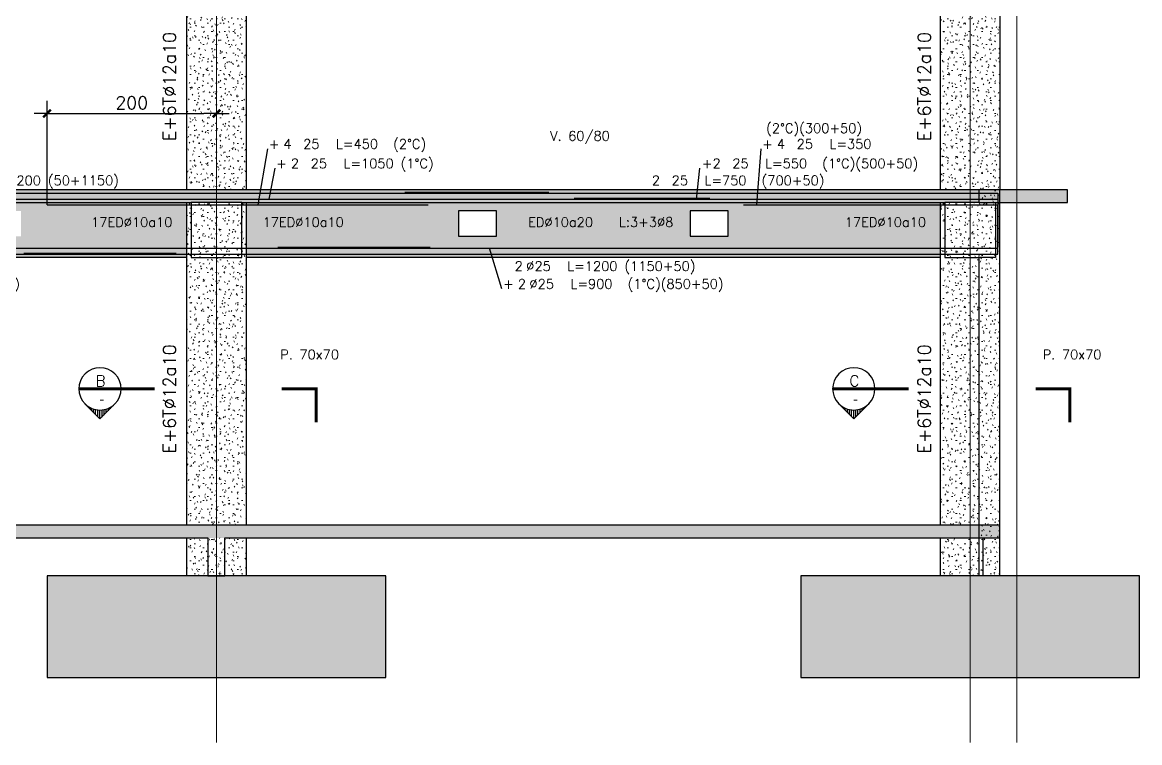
# Model space of a CAD drawing. Extents: x -9282 to 18119, y -11629 to 17404.
# Drawn here: x 2202 to 3522, y 1712 to 2562 of the extents above; entities that cross this region are included whole.
import ezdxf
from ezdxf.enums import TextEntityAlignment as Align

# ---------------------------------------------------------------- set-up
doc = ezdxf.new("R2010")
doc.units = 0
doc.header["$LTSCALE"] = 30
doc.header["$MEASUREMENT"] = 0
doc.linetypes.add('EJEH$0$RLE-PROYECCION', pattern=[0.71438, 0.47625, -0.23813])
doc.layers.get('0').update_dxf_attribs({"linetype": 'CONTINUOUS'})
doc.layers.add('EJEH$0$RLA-ACHURADO', color=30, linetype='EJEH$0$RLE-PROYECCION', lineweight=15, transparency=0.7)
for name, color, linetype, lineweight in [('EJEH$0$RLA-CONTORNO', 30, 'CONTINUOUS', 25), ('EJEH$0$RLA-EJES', 1, 'CONTINUOUS', 9), ('EJEH$0$RLA-TEXTOS-1', 9, 'CONTINUOUS', 9)]:
    doc.layers.add(name, color=color, linetype=linetype, lineweight=lineweight)
for name, color, linetype in [('EJEH$0$RLA-CORTES', 5, 'CONTINUOUS'), ('EJEH$0$RLA-FE', 7, 'CONTINUOUS'), ('EJEH$0$RLA-TEXTOS-FE', 9, 'CONTINUOUS')]:
    doc.layers.add(name, color=color, linetype=linetype)
doc.styles.add('EJEH$0$RomanD', font='romand.shx', dxfattribs={"height": 31.5})
doc.styles.add('EJEH$0$RomanS', font='romans.shx', dxfattribs={"height": 11.25})
doc.styles.add('EJEH$0$Standard', font='txt')
doc.dimstyles.new('EJEH$0$ING50', dxfattribs={"dimscale": 50, "dimtxt": 0.27, "dimasz": 0.3, "dimexe": 0, "dimexo": 0, "dimgap": 0.1, "dimtad": 1, "dimdec": 1, "dimzin": 12, "dimdsep": 46, "dimtxsty": 'EJEH$0$RomanS', "dimblk": 'EJEH$0$TICK1', "dimblk1": 'EJEH$0$TICK1', "dimblk2": 'EJEH$0$TICK1', "dimcen": 0.09, "dimclrd": 2, "dimclre": 1, "dimclrt": 3, "dimadec": 0, "dimazin": 0, "dimtfac": 1, "dimtdec": 0, "dimtix": 1, "dimtmove": 2, "dimatfit": 3, "dimldrblk": 'EJEH$0$TICK1', "dimfxl": 0, "dimfxlon": 1, "dimtolj": 1, "dimtzin": 0, "dimarcsym": 0})
pattern_1 = [(0, (-439.582, -2117.392), (20.32, 5.08), [1.676, -13.564, 1.676, -13.564, -81.28]), (0, (-439.582, -2117.392), (20.32, 5.08), [-30.48, 1.676, -28.804, 1.676, -13.564, -35.56]), (0, (-439.582, -2117.392), (20.32, 5.08), [-76.2, 1.676, -8.484, 1.676, -23.724]), (120, (-431.962, -2114.852), (-14.559409, 15.057636), [1.676, -13.564, 1.676, -13.564, -81.28]), (120, (-431.962, -2114.852), (-14.559409, 15.057636), [-30.48, 1.676, -28.804, 1.676, -13.564, -35.56]), (120, (-431.962, -2114.852), (-14.559409, 15.057636), [-76.2, 1.676, -8.484, 1.676, -23.724]), (240, (-429.422, -2104.692), (-5.760591, -20.137636), [1.676, -13.564, 1.676, -13.564, -81.28]), (240, (-429.422, -2104.692), (-5.760591, -20.137636), [-30.48, 1.676, -28.804, 1.676, -13.564, -35.56]), (240, (-429.422, -2104.692), (-5.760591, -20.137636), [-76.2, 1.676, -8.484, 1.676, -23.724])]

# ---------------------------------------------------------------- blocks, each defined once
blk = doc.blocks.new('*X36')
at = {"color": 0}
for p, q in [((2582.5, 1329.2), (2582.5, 1332.9)), ((2585, 1329.9), (2585, 1335.4)), ((2587.5, 1330.3), (2587.5, 1337.9)), ((2590, 1330.5), (2590, 1340.4)), ((2592.5, 1330.4), (2592.5, 1338.9)), ((2595, 1330.1), (2595, 1336.4)), ((2597.5, 1329.5), (2597.5, 1333.9)), ((2575, 1325.1), (2575, 1325.4)), ((2577.5, 1326.9), (2577.5, 1327.9)), ((2580, 1328.2), (2580, 1330.4)), ((2600, 1328.6), (2600, 1331.4)), ((2602.5, 1327.4), (2602.5, 1328.9)), ((2605, 1325.9), (2605, 1326.4)), ((2607.5, 1323.8), (2607.5, 1323.9))]:
    blk.add_line(p, q, dxfattribs=at)
blk = doc.blocks.new('*U38')
at = {"layer": 'EJEH$0$RLA-CORTES', "color": 2, "linetype": 'Continuous'}
for p, q in [((-112.3, -17.7), (-94.6, -35.4)), ((-94.6, -35.4), (-77, -17.7))]:
    blk.add_line(p, q, dxfattribs=at)
at = {"layer": 'EJEH$0$RLA-CORTES', "color": 2, "linetype": 'Continuous', "const_width": 3.5}
blk.add_lwpolyline([(-119.6, 0), (-30, 0)], dxfattribs=at)
at = {"layer": 'EJEH$0$RLA-CORTES', "color": 2, "const_width": 3.51}
blk.add_lwpolyline([(160.5, -39.5), (160.5, 0), (120, 0)], dxfattribs=at)
at = {"layer": 'EJEH$0$RLA-CORTES', "color": 1, "linetype": 'Continuous'}
blk.add_arc((-94.6, 0), 25, 315, 225, dxfattribs=at)
at = {"layer": 'EJEH$0$RLA-CORTES', "color": 2, "linetype": 'Continuous'}
blk.add_arc((-94.6, 0), 25, 225, 315, dxfattribs=at)
at = {"layer": 'EJEH$0$RLA-CORTES', "color": 2, "linetype": 'Continuous', "xscale": -1, "rotation": 180}
blk.add_blockref('*X36', (-2685.1, 1305.5), dxfattribs=at)
at = {"layer": 'EJEH$0$RLA-CORTES', "color": 3, "linetype": 'Continuous', "style": 'EJEH$0$RomanD', "flags": 12}
blk.add_attdef('CORTE', text='', height=13, dxfattribs=at).set_placement((-93.9, 9.4), align=Align.MIDDLE_CENTER)
at = {"layer": 'EJEH$0$RLA-CORTES', "color": 3, "linetype": 'Continuous', "style": 'EJEH$0$Standard', "flags": 12}
blk.add_attdef('PLANO', text='', height=13, dxfattribs=at).set_placement((-92.5, -18.4), align=Align.CENTER)
at = {"layer": 'EJEH$0$RLA-CORTES', "color": 3, "linetype": 'Continuous', "style": 'EJEH$0$RomanD', "flags": 13}
blk.add_attdef('NUM', text='', height=13, dxfattribs=at).set_placement((-18.7, -47.9), align=Align.MIDDLE)
blk = doc.blocks.new('*U118')
at = {"layer": 'EJEH$0$RLA-FE'}
for p, q in [((0, -50), (0, 0)), ((0, 0), (1068.2, 0)), ((1068.2, 0), (1118.2, 0)), ((1118.2, 0), (1150, 0)), ((1150, 0), (1150, 0))]:
    blk.add_line(p, q, dxfattribs=at)
at = {"layer": 'EJEH$0$RLA-FE', "color": 3, "style": 'EJEH$0$RomanS', "flags": 8}
for tag, p in [('F=', (424.2, 9.3)), ('NUM', (438.6, 9.3))]:
    blk.add_attdef(tag, text='', height=11.2, dxfattribs=at).set_placement(p, align=Align.RIGHT)
at = {"layer": 'EJEH$0$RLA-FE', "color": 3, "style": 'EJEH$0$RomanS'}
for tag, p, flags in [('PHI', (442.5, 9.5), 14), ('DIAM', (452.3, 9.3), 12), ('MINUS', (474.3, 9.3), 13), ('MARK', (487.7, 9.3), 13), ('TEXTO_FE1', (491, 9.3), 8), ('TEXTO_FE2', (558.6, 9.3), 8), ('TIPO', (573.8, -75.8), 13), ('NVECES', (559.9, -94.7), 13), ('NUMFE', (563.9, -114.5), 13), ('CAPA', (572.1, -133.6), 13), ('DESPLAZA', (278.3, -151.6), 13), ('ESPACIO', (284.4, -170), 13), ('CANT', (298.2, -188.8), 13)]:
    blk.add_attdef(tag, p, '', height=11.2, dxfattribs=dict(at, flags=flags))
blk = doc.blocks.new('*U121')
at = {"layer": 'EJEH$0$RLA-FE'}
for p, q in [((0, 0), (0, 0)), ((0, 0), (618.2, 0)), ((618.2, 0), (668.2, 0)), ((668.2, 0), (700, 0)), ((700, 0), (700, -50))]:
    blk.add_line(p, q, dxfattribs=at)
at = {"layer": 'EJEH$0$RLA-FE', "color": 3, "style": 'EJEH$0$RomanS', "flags": 8}
for tag, p in [('F=', (286.8, 9.3)), ('NUM', (301.3, 9.3))]:
    blk.add_attdef(tag, text='', height=11.2, dxfattribs=at).set_placement(p, align=Align.RIGHT)
at = {"layer": 'EJEH$0$RLA-FE', "color": 3, "style": 'EJEH$0$RomanS'}
for tag, p, flags in [('PHI', (305.1, 9.5), 14), ('DIAM', (315, 9.3), 12), ('MINUS', (337, 9.3), 13), ('MARK', (350.4, 9.3), 13), ('TEXTO_FE1', (353.7, 9.3), 8), ('TEXTO_FE2', (421.2, 9.3), 8), ('TIPO', (348.8, -75.8), 13), ('NVECES', (334.9, -94.7), 13), ('NUMFE', (338.9, -114.5), 13), ('CAPA', (347.1, -133.6), 13), ('DESPLAZA', (278.3, -151.6), 13), ('ESPACIO', (284.4, -170), 13), ('CANT', (298.2, -188.8), 13)]:
    blk.add_attdef(tag, p, '', height=11.2, dxfattribs=dict(at, flags=flags))
blk = doc.blocks.new('*U74')
at = {"layer": 'EJEH$0$RLA-FE', "color": 6}
blk.add_line((0, 1), (170, 1), dxfattribs=at)
at = {"layer": 'EJEH$0$RLA-FE', "color": 3, "style": 'EJEH$0$RomanS', "flags": 8}
for tag, p in [('(', (70.7, 9.1)), ('EMP', (89.7, 9.1)), (')', (109, 9.1))]:
    blk.add_attdef(tag, text='', height=11.2, dxfattribs=at).set_placement(p, align=Align.CENTER)
blk = doc.blocks.new('*U53')
at = {"layer": 'EJEH$0$RLA-FE'}
for p, q in [((0, 40), (0, 0)), ((0, 0), (628.2, 0)), ((628.2, 0), (678.2, 0)), ((678.2, 0), (710, 0)), ((710, 0), (710, 0))]:
    blk.add_line(p, q, dxfattribs=at)
at = {"layer": 'EJEH$0$RLA-FE', "color": 3, "style": 'EJEH$0$RomanS', "flags": 8}
for tag, p in [('F=', (263.4, -19.9)), ('NUM', (277.8, -19.9))]:
    blk.add_attdef(tag, text='', height=11.2, dxfattribs=at).set_placement(p, align=Align.RIGHT)
at = {"layer": 'EJEH$0$RLA-FE', "color": 3, "style": 'EJEH$0$RomanS'}
for tag, p, flags in [('PHI', (281.7, -19.7), 12), ('DIAM', (291.6, -19.9), 12), ('MINUS', (313.6, -19.9), 13), ('MARK', (327, -19.9), 13), ('TEXTO_FE1', (330.3, -19.9), 8), ('TEXTO_FE2', (397.8, -19.9), 8), ('TIPO', (353.8, -57.9), 13), ('NVECES', (339.9, -76.9), 13), ('NUMFE', (343.9, -96.6), 13), ('CAPA', (352.1, -115.7), 13), ('DESPLAZA', (277.2, -134.2), 13), ('ESPACIO', (283.2, -152.5), 13), ('CANT', (297.1, -171.3), 13)]:
    blk.add_attdef(tag, p, '', height=11.2, dxfattribs=dict(at, flags=flags))
blk = doc.blocks.new('*U115')
at = {"layer": 'EJEH$0$RLA-FE'}
for p, q in [((0, 40), (0, 0)), ((0, 0), (928.2, 0)), ((928.2, 0), (978.2, 0)), ((978.2, 0), (1010, 0)), ((1010, 0), (1010, 0))]:
    blk.add_line(p, q, dxfattribs=at)
at = {"layer": 'EJEH$0$RLA-FE', "color": 3, "style": 'EJEH$0$RomanS', "flags": 8}
for tag, p in [('F=', (268.3, -47.9)), ('NUM', (282.7, -47.9))]:
    blk.add_attdef(tag, text='', height=11.2, dxfattribs=at).set_placement(p, align=Align.RIGHT)
at = {"layer": 'EJEH$0$RLA-FE', "color": 3, "style": 'EJEH$0$RomanS'}
for tag, p, flags in [('PHI', (286.6, -47.7), 12), ('DIAM', (296.4, -47.9), 12), ('MINUS', (318.4, -47.9), 13), ('MARK', (331.8, -47.9), 13), ('TEXTO_FE1', (335.1, -47.9), 8), ('TEXTO_FE2', (402.7, -47.9), 8), ('TIPO', (503.8, -57.9), 13), ('NVECES', (489.9, -76.9), 13), ('NUMFE', (493.9, -96.6), 13), ('CAPA', (502.1, -115.7), 13), ('DESPLAZA', (277.2, -134.2), 13), ('ESPACIO', (283.2, -152.5), 13), ('CANT', (297.1, -171.3), 13)]:
    blk.add_attdef(tag, p, '', height=11.2, dxfattribs=dict(at, flags=flags))
blk = doc.blocks.new('*U117')
at = {"layer": 'EJEH$0$RLA-FE'}
for p, q in [((850, 0), (850, 50)), ((0, 0), (0, 0)), ((0, 0), (768.2, 0)), ((768.2, 0), (818.2, 0)), ((818.2, 0), (850, 0))]:
    blk.add_line(p, q, dxfattribs=at)
at = {"layer": 'EJEH$0$RLA-FE', "color": 3, "style": 'EJEH$0$RomanS', "flags": 8}
for tag, p in [('F=', (278.6, -47.9)), ('NUM', (293.1, -47.9))]:
    blk.add_attdef(tag, text='', height=11.2, dxfattribs=at).set_placement(p, align=Align.RIGHT)
at = {"layer": 'EJEH$0$RLA-FE', "color": 3, "style": 'EJEH$0$RomanS'}
for tag, p, flags in [('PHI', (297, -47.7), 12), ('DIAM', (306.8, -47.9), 12), ('MINUS', (328.8, -47.9), 13), ('MARK', (342.2, -47.9), 13), ('TEXTO_FE1', (345.5, -47.9), 8), ('TEXTO_FE2', (413, -47.9), 8), ('TIPO', (423.8, -57.9), 13), ('NVECES', (409.9, -76.9), 13), ('NUMFE', (413.9, -96.6), 13), ('CAPA', (422.1, -115.7), 13), ('DESPLAZA', (277.2, -134.2), 13), ('ESPACIO', (283.2, -152.5), 13), ('CANT', (297.1, -171.3), 13)]:
    blk.add_attdef(tag, p, '', height=11.2, dxfattribs=dict(at, flags=flags))
blk = doc.blocks.new('*U75')
at = {"layer": 'EJEH$0$RLA-FE', "color": 6}
blk.add_line((0, 1), (180, 1), dxfattribs=at)
at = {"layer": 'EJEH$0$RLA-FE', "color": 3, "style": 'EJEH$0$RomanS', "flags": 8}
for tag, p in [('(', (75.7, 9.1)), ('EMP', (94.7, 9.1)), (')', (114, 9.1))]:
    blk.add_attdef(tag, text='', height=11.2, dxfattribs=at).set_placement(p, align=Align.CENTER)
blk = doc.blocks.new('*U116')
at = {"layer": 'EJEH$0$RLA-FE'}
for p, q in [((1150, 0), (1150, 50)), ((0, 0), (0, 0)), ((0, 0), (1068.2, 0)), ((1068.2, 0), (1118.2, 0)), ((1118.2, 0), (1150, 0))]:
    blk.add_line(p, q, dxfattribs=at)
at = {"layer": 'EJEH$0$RLA-FE', "color": 3, "style": 'EJEH$0$RomanS', "flags": 8}
for tag, p in [('F=', (574.9, -19.9)), ('NUM', (589.3, -19.9))]:
    blk.add_attdef(tag, text='', height=11.2, dxfattribs=at).set_placement(p, align=Align.RIGHT)
at = {"layer": 'EJEH$0$RLA-FE', "color": 3, "style": 'EJEH$0$RomanS'}
for tag, p, flags in [('PHI', (593.2, -19.7), 12), ('DIAM', (603, -19.9), 12), ('MINUS', (625.1, -19.9), 13), ('MARK', (638.5, -19.9), 13), ('TEXTO_FE1', (641.8, -19.9), 8), ('TEXTO_FE2', (709.3, -19.9), 8), ('TIPO', (573.8, -57.9), 13), ('NVECES', (559.9, -76.9), 13), ('NUMFE', (563.9, -96.6), 13), ('CAPA', (572.1, -115.7), 13), ('DESPLAZA', (277.2, -134.2), 13), ('ESPACIO', (283.2, -152.5), 13), ('CANT', (297.1, -171.3), 13)]:
    blk.add_attdef(tag, p, '', height=11.2, dxfattribs=dict(at, flags=flags))
blk = doc.blocks.new('*U119')
at = {"layer": 'EJEH$0$RLA-FE'}
for p, q in [((0, 0), (0, 0)), ((0, 0), (968.2, 0)), ((968.2, 0), (1018.2, 0)), ((1018.2, 0), (1050, 0)), ((1050, 0), (1050, 0))]:
    blk.add_line(p, q, dxfattribs=at)
at = {"layer": 'EJEH$0$RLA-FE', "color": 3, "style": 'EJEH$0$RomanS', "flags": 8}
for tag, p in [('F=', (550.6, 36.3)), ('NUM', (565, 36.3))]:
    blk.add_attdef(tag, text='', height=11.2, dxfattribs=at).set_placement(p, align=Align.RIGHT)
at = {"layer": 'EJEH$0$RLA-FE', "color": 3, "style": 'EJEH$0$RomanS'}
for tag, p, flags in [('PHI', (568.9, 36.5), 14), ('DIAM', (578.8, 36.3), 12), ('MINUS', (600.8, 36.3), 13), ('MARK', (614.2, 36.3), 13), ('TEXTO_FE1', (617.5, 36.3), 8), ('TEXTO_FE2', (685, 36.3), 8), ('TIPO', (523.8, -75.8), 13), ('NVECES', (509.9, -94.7), 13), ('NUMFE', (513.9, -114.5), 13), ('CAPA', (522.1, -133.6), 13), ('DESPLAZA', (278.3, -151.6), 13), ('ESPACIO', (284.4, -170), 13), ('CANT', (298.2, -188.8), 13)]:
    blk.add_attdef(tag, p, '', height=11.2, dxfattribs=dict(at, flags=flags))
blk = doc.blocks.new('*U54')
at = {"layer": 'EJEH$0$RLA-FE'}
for p, q in [((0, 0), (0, 0)), ((0, 0), (418.2, 0)), ((418.2, 0), (468.2, 0)), ((468.2, 0), (500, 0)), ((500, 0), (500, -50))]:
    blk.add_line(p, q, dxfattribs=at)
at = {"layer": 'EJEH$0$RLA-FE', "color": 3, "style": 'EJEH$0$RomanS', "flags": 8}
for tag, p in [('F=', (158.4, 36.3)), ('NUM', (172.8, 36.3))]:
    blk.add_attdef(tag, text='', height=11.2, dxfattribs=at).set_placement(p, align=Align.RIGHT)
at = {"layer": 'EJEH$0$RLA-FE', "color": 3, "style": 'EJEH$0$RomanS'}
for tag, p, flags in [('PHI', (176.7, 36.5), 14), ('DIAM', (186.6, 36.3), 12), ('MINUS', (208.6, 36.3), 13), ('MARK', (222, 36.3), 13), ('TEXTO_FE1', (225.3, 36.3), 8), ('TEXTO_FE2', (292.8, 36.3), 8), ('TIPO', (248.8, -75.8), 13), ('NVECES', (234.9, -94.7), 13), ('NUMFE', (238.9, -114.5), 13), ('CAPA', (247.1, -133.6), 13), ('DESPLAZA', (278.3, -151.6), 13), ('ESPACIO', (284.4, -170), 13), ('CANT', (298.2, -188.8), 13)]:
    blk.add_attdef(tag, p, '', height=11.2, dxfattribs=dict(at, flags=flags))
blk = doc.blocks.new('*U76')
at = {"layer": 'EJEH$0$RLA-FE', "color": 6}
blk.add_line((0, 1), (160, 1), dxfattribs=at)
at = {"layer": 'EJEH$0$RLA-FE', "color": 3, "style": 'EJEH$0$RomanS', "flags": 8}
for tag, p in [('(', (65.7, 9.1)), ('EMP', (84.7, 9.1)), (')', (104, 9.1))]:
    blk.add_attdef(tag, text='', height=11.2, dxfattribs=at).set_placement(p, align=Align.CENTER)
blk = doc.blocks.new('*U120')
at = {"layer": 'EJEH$0$RLA-FE'}
for p, q in [((0, 0), (0, 0)), ((0, 0), (368.2, 0)), ((368.2, 0), (418.2, 0)), ((418.2, 0), (450, 0)), ((450, 0), (450, 0))]:
    blk.add_line(p, q, dxfattribs=at)
at = {"layer": 'EJEH$0$RLA-FE', "color": 3, "style": 'EJEH$0$RomanS', "flags": 8}
for tag, p in [('F=', (274.3, 66.3)), ('NUM', (288.7, 66.3))]:
    blk.add_attdef(tag, text='', height=11.2, dxfattribs=at).set_placement(p, align=Align.RIGHT)
at = {"layer": 'EJEH$0$RLA-FE', "color": 3, "style": 'EJEH$0$RomanS'}
for tag, p, flags in [('PHI', (292.6, 66.5), 14), ('DIAM', (302.5, 66.3), 12), ('MINUS', (324.5, 66.3), 13), ('MARK', (337.9, 66.3), 13), ('TEXTO_FE1', (341.2, 66.3), 8), ('TEXTO_FE2', (408.7, 66.3), 8), ('TIPO', (223.8, -75.8), 13), ('NVECES', (209.9, -94.7), 13), ('NUMFE', (213.9, -114.5), 13), ('CAPA', (222.1, -133.6), 13), ('DESPLAZA', (278.3, -151.6), 13), ('ESPACIO', (284.4, -170), 13), ('CANT', (298.2, -188.8), 13)]:
    blk.add_attdef(tag, p, '', height=11.2, dxfattribs=dict(at, flags=flags))
blk = doc.blocks.new('EJEH$0$TICK1')
at = {"color": 2}
for points in [[(0, 0), (-1, 0)], [(0, 0), (1, 0)]]:
    blk.add_lwpolyline(points, dxfattribs=at)
at = {"color": 2, "const_width": 0.2}
blk.add_lwpolyline([(-0.3, -0.3), (0.3, 0.3)], dxfattribs=at)
blk = doc.blocks.new('*D104')
at = {"layer": 'EJEH$0$RLA-FE', "color": 2, "lineweight": -2, "transparency": 16777216}
blk.add_line((-664.8, 85), (-494.8, 85), dxfattribs=at)
at = {"layer": 'EJEH$0$RLA-FE', "color": 2, "lineweight": -2, "transparency": 16777216, "xscale": 15, "yscale": 15, "zscale": 15, "rotation": 180}
blk.add_blockref('EJEH$0$TICK1', (-679.8, 85), dxfattribs=at)
at = {"layer": 'EJEH$0$RLA-FE', "color": 2, "lineweight": -2, "transparency": 16777216, "xscale": 15, "yscale": 15, "zscale": 15}
blk.add_blockref('EJEH$0$TICK1', (-479.8, 85), dxfattribs=at)
at = {"layer": 'EJEH$0$RLA-FE', "color": 3, "transparency": 16777216, "insert": (-579.8, 97.6), "char_height": 15, "attachment_point": 5, "style": 'EJEH$0$RomanS'}
blk.add_mtext('\\A1;200', dxfattribs=at)
blk = doc.blocks.new('*U122')
at = {"layer": 'EJEH$0$RLA-FE'}
for p, q in [((0, 0), (0, 0)), ((0, 0), (218.2, 0)), ((218.2, 0), (268.2, 0)), ((268.2, 0), (300, 0)), ((300, 0), (300, -50))]:
    blk.add_line(p, q, dxfattribs=at)
at = {"layer": 'EJEH$0$RLA-FE', "color": 3, "style": 'EJEH$0$RomanS'}
for tag, p, flags in [('TEXTO_FE2', (26.6, 84.9), 8), ('PHI', (52.7, 66.5), 14), ('DIAM', (62.6, 66.3), 12), ('MINUS', (84.6, 66.3), 13), ('MARK', (98, 66.3), 13), ('TEXTO_FE1', (101.3, 66.3), 8), ('TIPO', (148.8, -75.8), 13), ('NVECES', (134.9, -94.7), 13), ('NUMFE', (138.9, -114.5), 13), ('CAPA', (147.1, -133.6), 13), ('DESPLAZA', (328.3, -151.6), 13), ('ESPACIO', (334.4, -170), 13), ('CANT', (348.2, -188.8), 13)]:
    blk.add_attdef(tag, p, '', height=11.2, dxfattribs=dict(at, flags=flags))
at = {"layer": 'EJEH$0$RLA-FE', "color": 3, "style": 'EJEH$0$RomanS', "flags": 8}
for tag, p in [('F=', (34.4, 66.3)), ('NUM', (48.8, 66.3))]:
    blk.add_attdef(tag, text='', height=11.2, dxfattribs=at).set_placement(p, align=Align.RIGHT)
blk = doc.blocks.new('EJEH')
at = {"layer": 'EJEH$0$RLA-ACHURADO'}
h = blk.add_hatch(dxfattribs=at)
h.set_pattern_fill('SAND - DENSE', color=256, style=0, pattern_type=2)
h.set_pattern_definition(pattern_1)
h.paths.add_polyline_path([(-509.82, -5), (-444.82, -5), (-444.82, 376), (-449.82, 375.99), (-449.82, 311), (-509.82, 311), (-509.82, 376), (-514.82, 376), (-514.82, -5)], flags=0)
h = blk.add_hatch(dxfattribs=at)
h.set_pattern_fill('SAND - DENSE', color=256, style=0, pattern_type=2)
h.set_pattern_definition(pattern_1)
h.paths.add_polyline_path([(440.2, -5), (445.18, -5), (445.18, 376), (440.2, 376), (440.2, 311), (380.2, 311), (380.2, 376), (375.18, 376), (375.18, -5), (420.18, -5)], flags=0)
h = blk.add_hatch(dxfattribs=at)
h.set_pattern_fill('SAND - DENSE', color=256, style=0, pattern_type=2)
h.set_pattern_definition(pattern_1)
h.paths.add_polyline_path([(-439.6, -20), (525.18, -20), (525.18, -5), (-1239.82, -5), (-1239.82, -20), (-1099.83, -20)], flags=0)
h = blk.add_hatch(dxfattribs=at)
h.set_pattern_fill('SAND - DENSE', color=256, style=0, pattern_type=2)
h.set_pattern_definition(pattern_1)
h.paths.add_polyline_path([(445.18, -461), (445.18, -5), (420.18, -5), (420.18, -461)], flags=0)
h = blk.add_hatch(dxfattribs=at)
h.set_pattern_fill('SAND - DENSE', color=256, style=0, pattern_type=2)
h.set_pattern_definition([(0, (-439.582, -3305.392), (20.32, 5.08), [1.676, -13.564, 1.676, -13.564, -81.28]), (0, (-439.582, -3305.392), (20.32, 5.08), [-30.48, 1.676, -28.804, 1.676, -13.564, -35.56]), (0, (-439.582, -3305.392), (20.32, 5.08), [-76.2, 1.676, -8.484, 1.676, -23.724]), (120, (-431.962, -3302.852), (-14.559409, 15.057636), [1.676, -13.564, 1.676, -13.564, -81.28]), (120, (-431.962, -3302.852), (-14.559409, 15.057636), [-30.48, 1.676, -28.804, 1.676, -13.564, -35.56]), (120, (-431.962, -3302.852), (-14.559409, 15.057636), [-76.2, 1.676, -8.484, 1.676, -23.724]), (240, (-429.422, -3292.692), (-5.760591, -20.137636), [1.676, -13.564, 1.676, -13.564, -81.28]), (240, (-429.422, -3292.692), (-5.760591, -20.137636), [-30.48, 1.676, -28.804, 1.676, -13.564, -35.56]), (240, (-429.422, -3292.692), (-5.760591, -20.137636), [-76.2, 1.676, -8.484, 1.676, -23.724])])
h.paths.add_polyline_path([(-973.98, -60), (-973.98, -30), (-928.98, -30), (-928.98, -60)])
h.paths.add_polyline_path([(-514.82, -85), (-1169.82, -85), (-1169.82, -20), (-514.82, -20)])
h.paths.add_polyline_path([(-755.64, -60), (-755.64, -30), (-710.64, -30), (-710.64, -60)])
h = blk.add_hatch(dxfattribs=at)
h.set_pattern_fill('SAND - DENSE', color=256, style=0, pattern_type=2)
h.set_pattern_definition(pattern_1)
h.paths.add_polyline_path([(-449.82, -401), (-444.82, -401), (-444.82, -20), (-449.82, -20), (-449.82, -85), (-509.82, -85), (-509.82, -20), (-514.82, -20), (-514.82, -401), (-509.82, -401)], flags=0)
h = blk.add_hatch(dxfattribs=at)
h.set_pattern_fill('SAND - DENSE', color=256, style=0, pattern_type=2)
h.set_pattern_definition(pattern_1)
h.paths.add_polyline_path([(-449.82, -85), (-449.82, -20), (-509.82, -20), (-509.82, -85)], flags=0)
h = blk.add_hatch(dxfattribs=at)
h.set_pattern_fill('SAND - DENSE', color=256, style=0, pattern_type=2)
h.set_pattern_definition([(0, (285.418, -3305.392), (20.32, 5.08), [1.676, -13.564, 1.676, -13.564, -81.28]), (0, (285.418, -3305.392), (20.32, 5.08), [-30.48, 1.676, -28.804, 1.676, -13.564, -35.56]), (0, (285.418, -3305.392), (20.32, 5.08), [-76.2, 1.676, -8.484, 1.676, -23.724]), (120, (293.038, -3302.852), (-14.559409, 15.057636), [1.676, -13.564, 1.676, -13.564, -81.28]), (120, (293.038, -3302.852), (-14.559409, 15.057636), [-30.48, 1.676, -28.804, 1.676, -13.564, -35.56]), (120, (293.038, -3302.852), (-14.559409, 15.057636), [-76.2, 1.676, -8.484, 1.676, -23.724]), (240, (295.578, -3292.692), (-5.760591, -20.137636), [1.676, -13.564, 1.676, -13.564, -81.28]), (240, (295.578, -3292.692), (-5.760591, -20.137636), [-30.48, 1.676, -28.804, 1.676, -13.564, -35.56]), (240, (295.578, -3292.692), (-5.760591, -20.137636), [-76.2, 1.676, -8.484, 1.676, -23.724])])
h.paths.add_polyline_path([(-148.97, -30), (-148.97, -60), (-193.97, -60), (-193.97, -30)])
h.paths.add_polyline_path([(375.18, -85), (-444.82, -85), (-444.82, -20), (375.18, -20)])
h.paths.add_polyline_path([(79.37, -30), (124.37, -30), (124.37, -60), (79.37, -60)])
h = blk.add_hatch(dxfattribs=at)
h.set_pattern_fill('SAND - DENSE', color=256, style=0, pattern_type=2)
h.set_pattern_definition(pattern_1)
h.paths.add_polyline_path([(380.2, -401), (420.18, -401), (420.18, -85), (380.2, -85), (380.2, -20), (375.18, -20), (375.18, -401)], flags=0)
h = blk.add_hatch(dxfattribs=at)
h.set_pattern_fill('SAND - DENSE', color=256, style=0, pattern_type=2)
h.set_pattern_definition(pattern_1)
h.paths.add_polyline_path([(380.2, -85), (420.18, -85), (420.18, -20), (380.2, -20)], flags=0)
h = blk.add_hatch(dxfattribs=at)
h.set_pattern_fill('SAND - DENSE', color=256, style=0, pattern_type=2)
h.set_pattern_definition(pattern_1)
h.paths.add_polyline_path([(-439.6, -416), (445.18, -416), (445.18, -401), (-1337.55, -401), (-1337.55, -416), (-1099.83, -416)])
h = blk.add_hatch(dxfattribs=at)
h.set_pattern_fill('SAND - DENSE', color=256, style=0, pattern_type=2)
h.set_pattern_definition(pattern_1)
h.paths.add_polyline_path([(-469.8, -461), (-444.82, -461), (-444.82, -416), (-469.8, -416), (-469.8, -448.37)], flags=0)
h.paths.add_polyline_path([(-514.82, -461), (-489.8, -461), (-489.8, -416), (-514.82, -416), (-514.82, -432.57)], flags=0)
h = blk.add_hatch(dxfattribs=at)
h.set_pattern_fill('SAND - DENSE', color=256, style=0, pattern_type=2)
h.set_pattern_definition(pattern_1)
h.paths.add_polyline_path([(-469.8, -461), (-469.8, -416), (-489.8, -416), (-489.8, -461)], flags=0)
h = blk.add_hatch(dxfattribs=at)
h.set_pattern_fill('SAND - DENSE', color=256, style=0, pattern_type=2)
h.set_pattern_definition(pattern_1)
h.paths.add_polyline_path([(375.18, -461), (420.18, -461), (420.18, -416), (375.18, -416)], flags=0)
h = blk.add_hatch(dxfattribs=at)
h.set_pattern_fill('SAND - DENSE', color=256, style=0, pattern_type=2)
h.set_pattern_definition(pattern_1)
h.paths.add_polyline_path([(-1404.8, -581), (-1004.8, -581), (-1004.8, -461), (-1404.8, -461)], flags=0)
h.paths.add_polyline_path([(-279.8, -581), (-279.8, -461), (-679.8, -461), (-679.8, -581), (-439.6, -581)], flags=0)
h.paths.add_polyline_path([(610.2, -581), (610.2, -461), (210.2, -461), (210.2, -581)], flags=0)
at = {"layer": 'EJEH$0$RLA-CONTORNO'}
for p, q in [((-514.82, -5), (-514.82, 376)), ((-444.82, 376), (-444.82, -5)), ((375.18, -5), (375.18, 376)), ((445.18, 376), (445.18, -5)), ((525.18, -5), (-1239.82, -5)), ((420.18, -5), (420.18, -20)), ((445.18, -461), (445.18, -5)), ((525.18, -20), (525.18, -5)), ((-1174.8, -20), (-509.82, -20)), ((-514.82, -401), (-514.82, -20)), ((-509.82, -20), (-509.82, -85)), ((-449.82, -20), (-509.81, -20)), ((-449.82, -20), (380.2, -20)), ((-449.82, -85), (-449.82, -20)), ((-444.82, -20), (-444.82, -401)), ((375.18, -401), (375.18, -20)), ((380.2, -20), (380.2, -85)), ((420.18, -20), (380.21, -20)), ((420.18, -20), (525.18, -20)), ((440.2, -20), (440.2, -85)), ((-514.82, -85), (-1169.82, -85)), ((-509.82, -85), (-449.82, -85)), ((-509.82, -85), (-509.82, -85)), ((375.18, -85), (-444.82, -85)), ((380.2, -85), (420.18, -85)), ((420.18, -85), (420.18, -461)), ((440.2, -85), (420.19, -85)), ((445.18, -401), (-1337.81, -401)), ((-1219.82, -416), (-489.8, -416)), ((-514.82, -461), (-514.82, -416)), ((-489.8, -416), (-489.8, -461)), ((-469.8, -416), (445.18, -416)), ((-469.8, -461), (-469.8, -416)), ((-444.82, -416), (-444.82, -461)), ((375.18, -461), (375.18, -416)), ((425.18, -416), (425.18, -461)), ((-489.8, -461), (-679.8, -461)), ((-679.8, -461), (-679.8, -581)), ((-469.8, -461), (-489.8, -461)), ((-489.8, -461), (-469.8, -461)), ((-279.8, -461), (-469.8, -461)), ((-279.8, -581), (-279.8, -461)), ((610.2, -461), (210.2, -461)), ((210.2, -461), (210.2, -581)), ((610.2, -581), (610.2, -461)), ((-679.8, -581), (-279.8, -581)), ((210.2, -581), (610.2, -581))]:
    blk.add_line(p, q, dxfattribs=at)
for points in [[(-193.97, -60), (-148.97, -60), (-148.97, -30), (-193.97, -30)], [(79.37, -60), (124.37, -60), (124.37, -30), (79.37, -30)]]:
    blk.add_lwpolyline(points, close=True, dxfattribs=at)
at = {"layer": 'EJEH$0$RLA-EJES'}
for p, q in [((-479.82, -657.75), (-479.82, 1463)), ((410.2, -657.75), (410.2, 1463)), ((465.2, -657.75), (465.2, 1463))]:
    blk.add_line(p, q, dxfattribs=at)
at = {"layer": 'EJEH$0$RLA-FE', "color": 1}
blk.add_line((-679.83, -23), (-679.83, 100), dxfattribs=at)
at = {"layer": 'EJEH$0$RLA-FE', "color": 2}
for p, q in [((-419.54, 43.32), (-430.98, -23)), ((163.09, 43.32), (158, -23)), ((-410.73, 20.32), (-417.9, -16)), ((90.67, 20.32), (86.77, -16)), ((-142.7, -121.89), (-157.35, -74))]:
    blk.add_line(p, q, dxfattribs=at)
at = {"layer": 'EJEH$0$RLA-CORTES'}
ref = blk.add_blockref('*U38', (-522.68, -240.13), dxfattribs=at)
ref.add_attrib('CORTE', 'B', dxfattribs={"color": 3, "linetype": 'Continuous', "height": 13, "style": 'EJEH$0$RomanD'}).set_placement((-616.62, -230.71), align=Align.MIDDLE_CENTER)
ref.add_attrib('PLANO', '-', dxfattribs={"color": 3, "linetype": 'Continuous', "height": 13, "style": 'EJEH$0$Standard'}).set_placement((-615.15, -258.49), align=Align.CENTER)
ref = blk.add_blockref('*U38', (367.32, -240.13), dxfattribs=at)
ref.add_attrib('CORTE', 'C', dxfattribs={"color": 3, "linetype": 'Continuous', "height": 13, "style": 'EJEH$0$RomanD'}).set_placement((273.38, -230.71), align=Align.MIDDLE_CENTER)
ref.add_attrib('PLANO', '-', dxfattribs={"color": 3, "linetype": 'Continuous', "height": 13, "style": 'EJEH$0$Standard'}).set_placement((274.85, -258.49), align=Align.CENTER)
at = {"layer": 'EJEH$0$RLA-FE'}
ref = blk.add_blockref('*U122', (142.67, -23), dxfattribs=at)
ref.add_attrib('DIAM', '25', (205.27, 43.32), dxfattribs={"color": 3, "height": 11.25, "style": 'EJEH$0$RomanS'})
ref.add_attrib('NUM', '4', dxfattribs={"color": 3, "height": 11.25, "style": 'EJEH$0$RomanS'}).set_placement((191.51, 43.32), align=Align.RIGHT)
ref.add_attrib('TEXTO_FE1', 'L=350', (243.98, 43.32), dxfattribs={"color": 3, "height": 11.25, "style": 'EJEH$0$RomanS'})
ref.add_attrib('TEXTO_FE2', '(2°C)(300+50)', (169.22, 61.92), dxfattribs={"color": 3, "height": 11.25, "style": 'EJEH$0$RomanS'})
ref.add_attrib('F=', '+', dxfattribs={"color": 3, "height": 11.25, "style": 'EJEH$0$RomanS'}).set_placement((177.11, 43.32), align=Align.RIGHT)
ref = blk.add_blockref('*U120', (-679.83, -23), dxfattribs=at)
ref.add_attrib('DIAM', '25', (-377.37, 43.32), dxfattribs={"color": 3, "height": 11.25, "style": 'EJEH$0$RomanS'})
ref.add_attrib('NUM', '4', dxfattribs={"color": 3, "height": 11.25, "style": 'EJEH$0$RomanS'}).set_placement((-391.12, 43.32), align=Align.RIGHT)
ref.add_attrib('TEXTO_FE1', 'L=450', (-338.65, 43.32), dxfattribs={"color": 3, "height": 11.25, "style": 'EJEH$0$RomanS'})
ref.add_attrib('TEXTO_FE2', '(2°C)', (-271.13, 43.34), dxfattribs={"color": 3, "height": 11.25, "style": 'EJEH$0$RomanS'})
ref.add_attrib('F=', '+', dxfattribs={"color": 3, "height": 11.25, "style": 'EJEH$0$RomanS'}).set_placement((-405.53, 43.32), align=Align.RIGHT)
ref = blk.add_blockref('*U119', (-947.33, -16), dxfattribs=at)
ref.add_attrib('DIAM', '25', (-368.55, 20.32), dxfattribs={"color": 3, "height": 11.25, "style": 'EJEH$0$RomanS'})
ref.add_attrib('NUM', '2', dxfattribs={"color": 3, "height": 11.25, "style": 'EJEH$0$RomanS'}).set_placement((-382.3, 20.32), align=Align.RIGHT)
ref.add_attrib('TEXTO_FE1', 'L=1050', (-329.84, 20.32), dxfattribs={"color": 3, "height": 11.25, "style": 'EJEH$0$RomanS'})
ref.add_attrib('TEXTO_FE2', '(1°C)', (-262.32, 20.34), dxfattribs={"color": 3, "height": 11.25, "style": 'EJEH$0$RomanS'})
ref.add_attrib('F=', '+', dxfattribs={"color": 3, "height": 11.25, "style": 'EJEH$0$RomanS'}).set_placement((-396.71, 20.32), align=Align.RIGHT)
ref = blk.add_blockref('*U54', (-57.33, -16), dxfattribs=at)
ref.add_attrib('DIAM', '25', (129.27, 20.32), dxfattribs={"color": 3, "height": 11.25, "style": 'EJEH$0$RomanS'})
ref.add_attrib('NUM', '+2', dxfattribs={"color": 3, "height": 11.25, "style": 'EJEH$0$RomanS'}).set_placement((115.52, 20.32), align=Align.RIGHT)
ref.add_attrib('TEXTO_FE1', 'L=550', (167.98, 20.32), dxfattribs={"color": 3, "height": 11.25, "style": 'EJEH$0$RomanS'})
ref.add_attrib('TEXTO_FE2', '(1°C)(500+50)', (235.5, 20.34), dxfattribs={"color": 3, "height": 11.25, "style": 'EJEH$0$RomanS'})
ref = blk.add_blockref('*U118', (-1237.33, -9), dxfattribs=at)
ref.add_attrib('DIAM', '25', (-785.02, 0.32), dxfattribs={"color": 3, "height": 11.25, "style": 'EJEH$0$RomanS'})
ref.add_attrib('NUM', '2', dxfattribs={"color": 3, "height": 11.25, "style": 'EJEH$0$RomanS'}).set_placement((-798.77, 0.32), align=Align.RIGHT)
ref.add_attrib('TEXTO_FE1', 'L=1200', (-746.3, 0.32), dxfattribs={"color": 3, "height": 11.25, "style": 'EJEH$0$RomanS'})
ref.add_attrib('TEXTO_FE2', '(50+1150)', (-678.78, 0.34), dxfattribs={"color": 3, "height": 11.25, "style": 'EJEH$0$RomanS'})
ref = blk.add_blockref('*U121', (-257.33, -9), dxfattribs=at)
ref.add_attrib('DIAM', '25', (57.67, 0.32), dxfattribs={"color": 3, "height": 11.25, "style": 'EJEH$0$RomanS'})
ref.add_attrib('NUM', '2', dxfattribs={"color": 3, "height": 11.25, "style": 'EJEH$0$RomanS'}).set_placement((43.92, 0.32), align=Align.RIGHT)
ref.add_attrib('TEXTO_FE1', 'L=750', (96.38, 0.32), dxfattribs={"color": 3, "height": 11.25, "style": 'EJEH$0$RomanS'})
ref.add_attrib('TEXTO_FE2', '(700+50)', (163.9, 0.34), dxfattribs={"color": 3, "height": 11.25, "style": 'EJEH$0$RomanS'})
for name, p in [('*U74', (-257.33, -9)), ('*U76', (-57.33, -16)), ('*U75', (-407.33, -74)), ('*U75', (-707.33, -81))]:
    blk.add_blockref(name, p, dxfattribs=at)
ref = blk.add_blockref('*U117', (-407.33, -74), dxfattribs=at)
ref.add_attrib('DIAM', '25', (-100.52, -121.89), dxfattribs={"color": 3, "height": 11.25, "style": 'EJEH$0$RomanS'})
ref.add_attrib('NUM', '2', dxfattribs={"color": 3, "height": 11.25, "style": 'EJEH$0$RomanS'}).set_placement((-114.27, -121.89), align=Align.RIGHT)
ref.add_attrib('TEXTO_FE1', 'L=900', (-61.81, -121.89), dxfattribs={"color": 3, "height": 11.25, "style": 'EJEH$0$RomanS'})
ref.add_attrib('TEXTO_FE2', '(1°C)(850+50)', (5.71, -121.88), dxfattribs={"color": 3, "height": 11.25, "style": 'EJEH$0$RomanS'})
ref.add_attrib('PHI', '%%C', (-110.38, -121.68), dxfattribs={"color": 3, "height": 11.25, "style": 'EJEH$0$RomanS'})
ref.add_attrib('F=', '+', dxfattribs={"color": 3, "height": 11.25, "style": 'EJEH$0$RomanS'}).set_placement((-128.68, -121.89), align=Align.RIGHT)
ref = blk.add_blockref('*U115', (-1237.33, -74), dxfattribs=at)
ref.add_attrib('DIAM', '22', (-940.9, -121.89), dxfattribs={"color": 3, "height": 11.25, "style": 'EJEH$0$RomanS'})
ref.add_attrib('NUM', '2', dxfattribs={"color": 3, "height": 11.25, "style": 'EJEH$0$RomanS'}).set_placement((-954.65, -121.89), align=Align.RIGHT)
ref.add_attrib('TEXTO_FE1', 'L=1050', (-902.19, -121.89), dxfattribs={"color": 3, "height": 11.25, "style": 'EJEH$0$RomanS'})
ref.add_attrib('TEXTO_FE2', '(1°C)(40+1010)', (-834.67, -121.88), dxfattribs={"color": 3, "height": 11.25, "style": 'EJEH$0$RomanS'})
ref.add_attrib('PHI', '%%C', (-950.76, -121.68), dxfattribs={"color": 3, "height": 11.25, "style": 'EJEH$0$RomanS'})
ref.add_attrib('F=', '+', dxfattribs={"color": 3, "height": 11.25, "style": 'EJEH$0$RomanS'}).set_placement((-969.06, -121.89), align=Align.RIGHT)
ref = blk.add_blockref('*U116', (-707.33, -81), dxfattribs=at)
ref.add_attrib('DIAM', '25', (-104.29, -100.89), dxfattribs={"color": 3, "height": 11.25, "style": 'EJEH$0$RomanS'})
ref.add_attrib('NUM', '2', dxfattribs={"color": 3, "height": 11.25, "style": 'EJEH$0$RomanS'}).set_placement((-118.04, -100.89), align=Align.RIGHT)
ref.add_attrib('TEXTO_FE1', 'L=1200', (-65.58, -100.89), dxfattribs={"color": 3, "height": 11.25, "style": 'EJEH$0$RomanS'})
ref.add_attrib('TEXTO_FE2', '(1150+50)', (1.94, -100.88), dxfattribs={"color": 3, "height": 11.25, "style": 'EJEH$0$RomanS'})
ref.add_attrib('PHI', '%%C', (-114.15, -100.68), dxfattribs={"color": 3, "height": 11.25, "style": 'EJEH$0$RomanS'})
ref = blk.add_blockref('*U53', (-1237.33, -81), dxfattribs=at)
ref.add_attrib('DIAM', '22', (-945.73, -100.89), dxfattribs={"color": 3, "height": 11.25, "style": 'EJEH$0$RomanS'})
ref.add_attrib('NUM', '2', dxfattribs={"color": 3, "height": 11.25, "style": 'EJEH$0$RomanS'}).set_placement((-959.48, -100.89), align=Align.RIGHT)
ref.add_attrib('TEXTO_FE1', 'L=750', (-907.02, -100.89), dxfattribs={"color": 3, "height": 11.25, "style": 'EJEH$0$RomanS'})
ref.add_attrib('TEXTO_FE2', '(40+710)', (-839.5, -100.88), dxfattribs={"color": 3, "height": 11.25, "style": 'EJEH$0$RomanS'})
ref.add_attrib('PHI', '%%C', (-955.59, -100.68), dxfattribs={"color": 3, "height": 11.25, "style": 'EJEH$0$RomanS'})
at = {"layer": 'EJEH$0$RLA-TEXTOS-1', "char_height": 11.25, "width": 129.8188, "attachment_point": 5, "line_spacing_factor": 0.983083, "style": 'EJEH$0$RomanS'}
for insert in [(-369.79, -199.59), (530.48, -199.59)]:
    blk.add_mtext('P. 70x70', dxfattribs=dict(at, insert=insert))
at = {"layer": 'EJEH$0$RLA-TEXTOS-FE', "style": 'EJEH$0$RomanS'}
for p in [(-527.7, 52.57), (363.5, 52.57), (-527.7, -316.19), (363.5, -316.19)]:
    blk.add_text('E+6T∅12a10', height=15, rotation=90, dxfattribs=at).set_placement(p)
at = {"layer": 'EJEH$0$RLA-TEXTOS-FE', "color": 9, "style": 'EJEH$0$RomanS'}
for s, p in [('17ED%%C10a10', (-579.82, -49)), ('17ED%%C10a10', (-377.36, -49)), ('ED%%C10a20', (-73.51, -49)), ('L:3+3%%C8', (27.54, -48.85)), ('17ED%%C10a10', (310.02, -49))]:
    blk.add_text(s, height=11.25, dxfattribs=at).set_placement(p, align=Align.CENTER)
at = {"layer": 'EJEH$0$RLA-TEXTOS-FE', "color": 9, "insert": (-50.49, 64.07), "char_height": 11.25, "width": 114.8411, "attachment_point": 2, "line_spacing_factor": 0.941778, "style": 'EJEH$0$RomanS'}
blk.add_mtext('V. 60/80', dxfattribs=at)
at = {"layer": 'EJEH$0$RLA-FE'}
dim = blk.add_aligned_dim(p1=(-679.83, -23), p2=(-479.83, -23), distance=108, dimstyle='EJEH$0$ING50', dxfattribs=at)
dim.commit()
dim.dimension.update_dxf_attribs({"geometry": '*D104', "text_midpoint": (-579.83, 97.57)})

msp = doc.modelspace()

# ---------------------------------------------------------------- block references
msp.add_blockref('EJEH', (2911.4, 2369.5))

doc.saveas('drawing.dxf')
